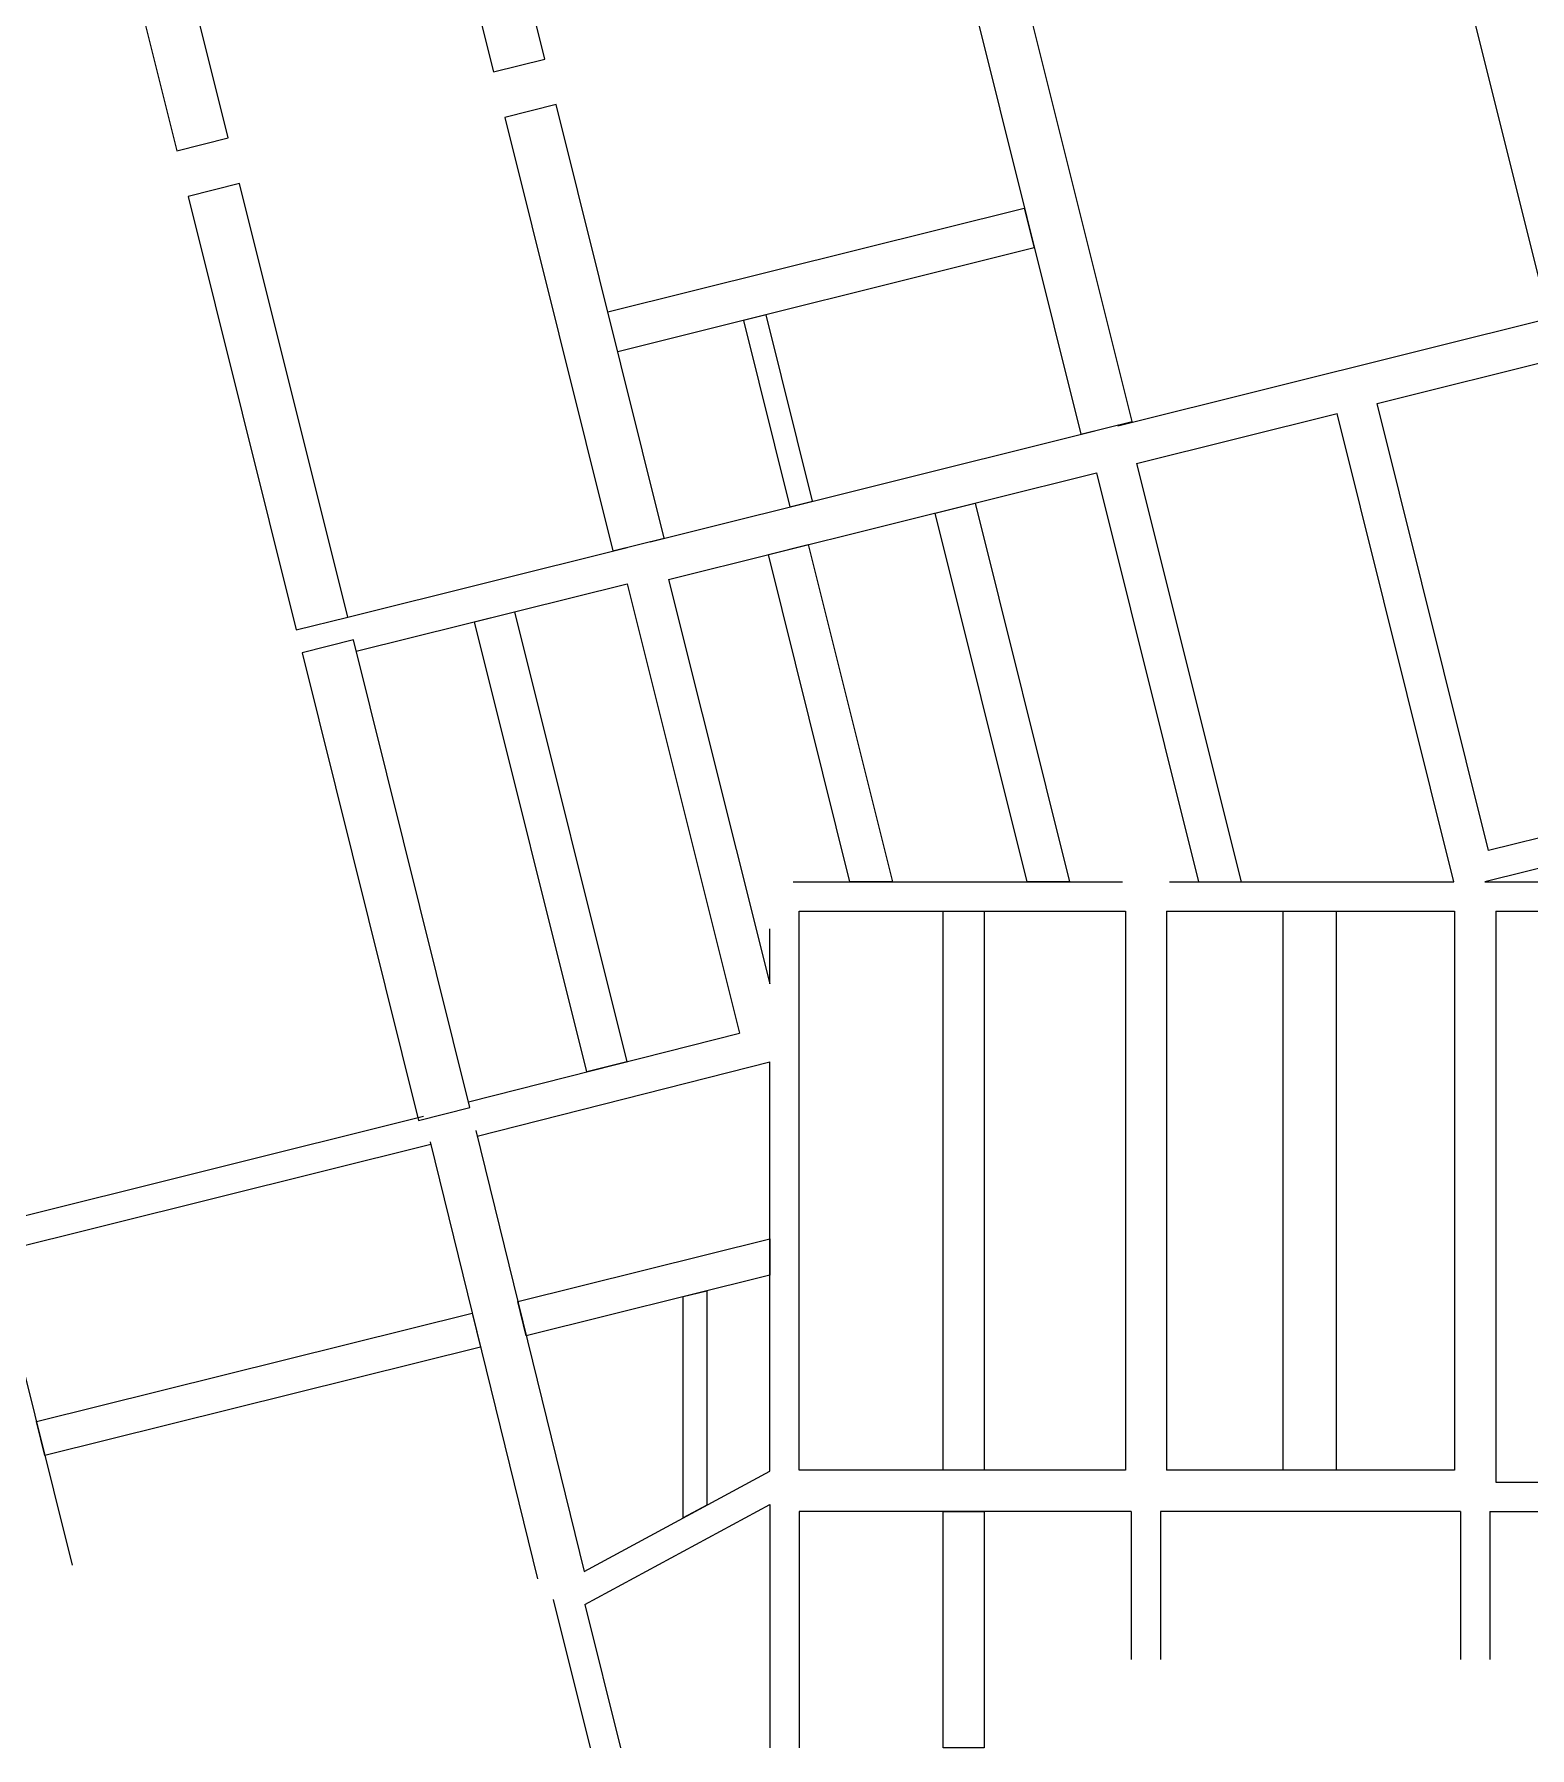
# Model space of a CAD drawing. Header units: metres. Extents: x -681087 to 1033303, y 74272 to 2630761.
# Drawn here: x 189023 to 214460, y 2275854 to 2305004 of the extents above; entities that cross this region are included whole.
import ezdxf

# ---------------------------------------------------------------- set-up
doc = ezdxf.new("R2010")
doc.units = ezdxf.units.M
for name, color, linetype in [('SKELETON_CLEAN', 7, 'Continuous'), ('SKELETON_ISOLATED', 1, 'Continuous'), ('SKELETON_ORIGINAL', 8, 'Continuous')]:
    doc.layers.add(name, color=color, linetype=linetype)

msp = doc.modelspace()

# ---------------------------------------------------------------- linework, layer by layer
at = {"layer": 'SKELETON_CLEAN'}
for p, q in [((197707, 2304582), (195821, 2312150)), ((194948, 2311933), (196834, 2304364)), ((192322, 2303239), (190436, 2310808)), ((189562, 2310590), (191448, 2303022)), ((212941, 2307556), (214779, 2300181)), ((207696, 2298415), (205858, 2305790)), ((204985, 2305572), (206823, 2298198)), ((196834, 2304364), (197707, 2304582)), ((197902, 2303806), (197029, 2303588)), ((199740, 2296431), (197902, 2303806)), ((197029, 2303588), (198866, 2296214)), ((191448, 2303022), (192322, 2303239)), ((192516, 2302463), (191643, 2302246)), ((191643, 2302246), (193480, 2294871)), ((194354, 2295089), (192516, 2302463)), ((198780, 2300282), (205863, 2302047)), ((205863, 2302047), (206033, 2301368)), ((206033, 2301368), (198949, 2299603)), ((198949, 2299603), (198780, 2300282)), ((201472, 2300231), (201084, 2300134)), ((202262, 2297061), (201472, 2300231)), ((201084, 2300134), (201874, 2296964)), ((211864, 2298723), (215047, 2299517)), ((213761, 2291116), (211864, 2298723)), ((206823, 2298198), (207696, 2298415)), ((207771, 2297702), (211185, 2298554)), ((213172, 2290584), (211185, 2298554)), ((199812, 2295728), (207089, 2297543)), ((207089, 2297543), (208829, 2290584)), ((207771, 2297702), (209551, 2290584)), ((201874, 2296964), (202262, 2297061)), ((204348, 2296859), (205027, 2297029)), ((205027, 2297029), (206633, 2290584)), ((205912, 2290584), (204348, 2296859)), ((198866, 2296214), (199740, 2296431)), ((194354, 2295089), (199109, 2296274)), ((201510, 2296152), (202189, 2296321)), ((202897, 2290584), (201510, 2296152)), ((202189, 2296321), (203619, 2290584)), ((194499, 2294507), (199108, 2295656)), ((199108, 2295656), (201020, 2288013)), ((199812, 2295728), (201533, 2288848)), ((193480, 2294871), (194354, 2295089)), ((196513, 2295009), (197192, 2295178)), ((198423, 2287355), (196513, 2295009)), ((197192, 2295178), (199103, 2287524)), ((194451, 2294701), (193577, 2294483)), ((196433, 2286744), (194451, 2294701)), ((193577, 2294483), (195560, 2286526)), ((216944, 2291909), (213761, 2291116)), ((217162, 2291448), (213696, 2290584)), ((203619, 2290584), (202897, 2290584)), ((206633, 2290584), (205912, 2290584)), ((208332, 2290584), (213172, 2290584)), ((213696, 2290584), (217377, 2290584)), ((202032, 2280574), (202033, 2290084)), ((202033, 2290084), (207582, 2290084)), ((204482, 2280574), (204483, 2290084)), ((204483, 2290084), (205183, 2290084)), ((205183, 2290084), (205183, 2280574)), ((207582, 2290084), (207582, 2280574)), ((208282, 2290084), (208282, 2280574)), ((208282, 2290084), (213182, 2290084)), ((210267, 2280574), (210268, 2290084)), ((210268, 2290084), (211168, 2290084)), ((211168, 2290084), (211168, 2280574)), ((213182, 2290084), (213182, 2280574)), ((213882, 2290084), (213882, 2280374)), ((213882, 2290084), (219433, 2290084)), ((201533, 2288848), (201533, 2289784)), ((196409, 2286841), (201020, 2288013)), ((196557, 2286259), (201533, 2287525)), ((199103, 2287524), (198423, 2287355)), ((201532, 2280558), (201533, 2287525)), ((195560, 2286526), (196433, 2286744)), ((196531, 2286355), (198377, 2278854)), ((195767, 2286114), (188345, 2284264)), ((197246, 2283446), (201532, 2284513)), ((201532, 2284513), (201533, 2283894)), ((188345, 2284264), (189667, 2278959)), ((201533, 2283894), (197391, 2282864)), ((200063, 2283529), (200463, 2283628)), ((200463, 2283628), (200463, 2279981)), ((197391, 2282864), (197246, 2283446)), ((200062, 2279764), (200063, 2283529)), ((189058, 2281405), (196471, 2283249)), ((196471, 2283249), (196616, 2282667)), ((196616, 2282667), (189203, 2280823)), ((189203, 2280823), (189058, 2281405)), ((198377, 2278854), (201532, 2280558)), ((207582, 2280574), (202032, 2280574)), ((205183, 2280574), (204482, 2280574)), ((213182, 2280574), (208282, 2280574)), ((211168, 2280574), (210267, 2280574)), ((213882, 2280374), (216172, 2280374)), ((198387, 2278292), (201532, 2279990)), ((200463, 2279981), (200062, 2279764)), ((201532, 2279990), (201533, 2275854)), ((202032, 2279874), (202033, 2275854)), ((207682, 2279874), (202032, 2279874)), ((204482, 2279874), (205182, 2279874)), ((204482, 2275854), (204482, 2279874)), ((205182, 2279874), (205182, 2275854)), ((207682, 2279874), (207682, 2277354)), ((208182, 2279874), (208182, 2277354)), ((213282, 2279874), (208182, 2279874)), ((213282, 2279874), (213282, 2277354)), ((213782, 2279874), (213782, 2277354)), ((213782, 2279874), (216172, 2279874)), ((198387, 2278292), (198995, 2275854)), ((205182, 2275854), (204482, 2275854))]:
    msp.add_line(p, q, dxfattribs=at)
at = {"layer": 'SKELETON_ISOLATED'}
for p, q in [((207456, 2298345), (215024, 2300232)), ((199497, 2296371), (207065, 2298258)), ((201932, 2290584), (207532, 2290584)), ((188078, 2284712), (195646, 2286599)), ((195755, 2286164), (197584, 2278726)), ((197851, 2278374), (198480, 2275854))]:
    msp.add_line(p, q, dxfattribs=at)
at = {"layer": 'SKELETON_ORIGINAL'}
for p, q in [((197707, 2304582), (195821, 2312150)), ((194948, 2311933), (196834, 2304364)), ((192322, 2303239), (190436, 2310808)), ((189562, 2310590), (191448, 2303022)), ((212941, 2307556), (214779, 2300181)), ((207696, 2298415), (205858, 2305790)), ((204985, 2305572), (206823, 2298198)), ((196834, 2304364), (197707, 2304582)), ((197902, 2303806), (197029, 2303588)), ((199740, 2296431), (197902, 2303806)), ((197029, 2303588), (198866, 2296214)), ((191448, 2303022), (192322, 2303239)), ((192516, 2302463), (191643, 2302246)), ((191643, 2302246), (193480, 2294871)), ((194354, 2295089), (192516, 2302463)), ((198780, 2300282), (205863, 2302047)), ((205863, 2302047), (206033, 2301368)), ((206033, 2301368), (198949, 2299603)), ((198949, 2299603), (198780, 2300282)), ((201472, 2300231), (201084, 2300134)), ((202262, 2297061), (201472, 2300231)), ((207456, 2298345), (215024, 2300232)), ((201084, 2300134), (201874, 2296964)), ((211864, 2298723), (215047, 2299517)), ((213761, 2291116), (211864, 2298723)), ((206823, 2298198), (207696, 2298415)), ((207771, 2297702), (211185, 2298554)), ((213172, 2290584), (211185, 2298554)), ((199497, 2296371), (207065, 2298258)), ((199812, 2295728), (207089, 2297543)), ((207089, 2297543), (208829, 2290584)), ((207771, 2297702), (209551, 2290584)), ((201874, 2296964), (202262, 2297061)), ((204348, 2296859), (205027, 2297029)), ((205027, 2297029), (206633, 2290584)), ((205912, 2290584), (204348, 2296859)), ((198866, 2296214), (199740, 2296431)), ((194354, 2295089), (199109, 2296274)), ((201510, 2296152), (202189, 2296321)), ((202897, 2290584), (201510, 2296152)), ((202189, 2296321), (203619, 2290584)), ((194499, 2294507), (199108, 2295656)), ((199108, 2295656), (201020, 2288013)), ((199812, 2295728), (201533, 2288848)), ((193480, 2294871), (194354, 2295089)), ((196513, 2295009), (197192, 2295178)), ((198423, 2287355), (196513, 2295009)), ((197192, 2295178), (199103, 2287524)), ((194451, 2294701), (193577, 2294483)), ((196433, 2286744), (194451, 2294701)), ((193577, 2294483), (195560, 2286526)), ((216944, 2291909), (213761, 2291116)), ((217162, 2291448), (213696, 2290584)), ((201932, 2290584), (207532, 2290584)), ((203619, 2290584), (202897, 2290584)), ((206633, 2290584), (205912, 2290584)), ((208332, 2290584), (213172, 2290584)), ((213696, 2290584), (217377, 2290584)), ((202032, 2280574), (202033, 2290084)), ((202033, 2290084), (207582, 2290084)), ((204482, 2280574), (204483, 2290084)), ((204483, 2290084), (205183, 2290084)), ((205183, 2290084), (205183, 2280574)), ((207582, 2290084), (207582, 2280574)), ((208282, 2290084), (208282, 2280574)), ((208282, 2290084), (213182, 2290084)), ((210267, 2280574), (210268, 2290084)), ((210268, 2290084), (211168, 2290084)), ((211168, 2290084), (211168, 2280574)), ((213182, 2290084), (213182, 2280574)), ((213882, 2290084), (213882, 2280374)), ((213882, 2290084), (219433, 2290084)), ((201533, 2288848), (201533, 2289784)), ((196409, 2286841), (201020, 2288013)), ((196557, 2286259), (201533, 2287525)), ((199103, 2287524), (198423, 2287355)), ((201532, 2280558), (201533, 2287525)), ((188078, 2284712), (195646, 2286599)), ((195560, 2286526), (196433, 2286744)), ((196531, 2286355), (198377, 2278854)), ((195767, 2286114), (188345, 2284264)), ((195755, 2286164), (197584, 2278726)), ((197246, 2283446), (201532, 2284513)), ((201532, 2284513), (201533, 2283894)), ((188345, 2284264), (189667, 2278959)), ((201533, 2283894), (197391, 2282864)), ((200063, 2283529), (200463, 2283628)), ((200463, 2283628), (200463, 2279981)), ((197391, 2282864), (197246, 2283446)), ((200062, 2279764), (200063, 2283529)), ((189058, 2281405), (196471, 2283249)), ((196471, 2283249), (196616, 2282667)), ((196616, 2282667), (189203, 2280823)), ((189203, 2280823), (189058, 2281405)), ((198377, 2278854), (201532, 2280558)), ((207582, 2280574), (202032, 2280574)), ((205183, 2280574), (204482, 2280574)), ((213182, 2280574), (208282, 2280574)), ((211168, 2280574), (210267, 2280574)), ((213882, 2280374), (216172, 2280374)), ((198387, 2278292), (201532, 2279990)), ((200463, 2279981), (200062, 2279764)), ((201532, 2279990), (201533, 2275854)), ((202032, 2279874), (202033, 2275854)), ((207682, 2279874), (202032, 2279874)), ((204482, 2279874), (205182, 2279874)), ((204482, 2275854), (204482, 2279874)), ((205182, 2279874), (205182, 2275854)), ((207682, 2279874), (207682, 2277354)), ((208182, 2279874), (208182, 2277354)), ((213282, 2279874), (208182, 2279874)), ((213282, 2279874), (213282, 2277354)), ((213782, 2279874), (213782, 2277354)), ((213782, 2279874), (216172, 2279874)), ((197851, 2278374), (198480, 2275854)), ((198387, 2278292), (198995, 2275854)), ((205182, 2275854), (204482, 2275854))]:
    msp.add_line(p, q, dxfattribs=at)

doc.saveas('drawing.dxf')
